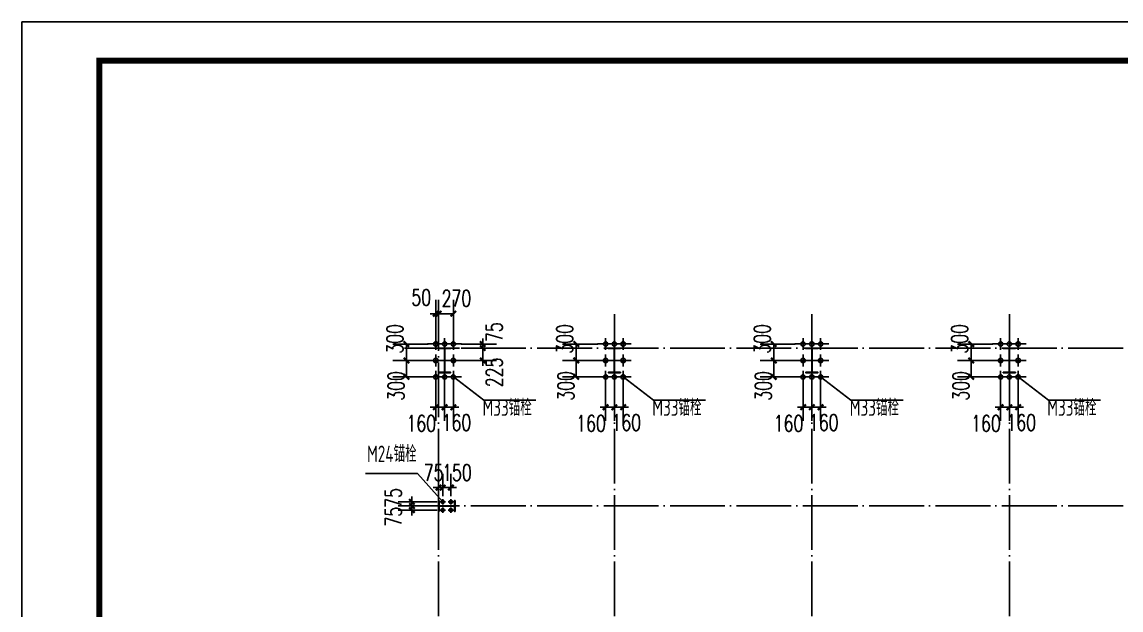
# Model space of a CAD drawing. Extents: x -33967 to 1773478, y -1022458 to -784650.
# Drawn here: x 521646 to 561714, y -959912 to -938458 of the extents above; entities that cross this region are included whole.
import ezdxf
from ezdxf.enums import TextEntityAlignment as Align

# ---------------------------------------------------------------- set-up
doc = ezdxf.new("R2010")
doc.units = 0
doc.header["$LTSCALE"] = 1000
doc.header["$MEASUREMENT"] = 0
doc.linetypes.add('DOTE', pattern=[2.42, 2, -0.2, 0.02, -0.2])
for name, color, linetype in [('AXIS', 3, 'Continuous'), ('DOTE', 1, 'DOTE'), ('GZ', 50, 'Continuous'), ('PUB_TITLE', 4, 'Continuous'), ('TEXT', 7, 'Continuous')]:
    doc.layers.add(name, color=color, linetype=linetype)
doc.styles.add('_TCH_DIM_T3', font='SIMPLEX', dxfattribs={"width": 0.705882, "bigfont": 'GBCBIG'})
doc.styles.add('TSSD_Label', font='tssdeng.shx', dxfattribs={"width": 0.7, "bigfont": 'hztxt.shx'})
doc.dimstyles.new('TCH-200-2', dxfattribs={"dimtxt": 595, "dimasz": 200, "dimexe": 500, "dimexo": 600, "dimgap": 252.5, "dimtad": 1, "dimdec": 0, "dimlfac": 0.5, "dimzin": 0, "dimdsep": 46, "dimtxsty": '_TCH_DIM_T3', "dimblk": 'ARCHTICK', "dimcen": 0.09, "dimclrd": 124, "dimclre": 124, "dimclrt": 7, "dimazin": 2, "dimtfac": 1, "dimtdec": 0, "dimtix": 1, "dimtmove": 2, "dimatfit": 3, "dimfxl": 1, "dimtolj": 1, "dimtzin": 0, "dimarcsym": 0})

# ---------------------------------------------------------------- blocks, each defined once
blk = doc.blocks.new('_ArchTick')
at = {"color": 0, "linetype": 'ByBlock', "const_width": 0.4}
blk.add_lwpolyline([(-0.5, -0.5), (0.5, 0.5)], dxfattribs=at)
blk = doc.blocks.new('*D1315')
at = {"color": 124, "linetype": 'ByBlock', "lineweight": -2, "transparency": 16777216}
for p, q in [((536779, -955966), (535363, -955966)), ((535863, -955966), (535863, -955766)), ((535863, -955966), (535863, -956116)), ((536779, -956116), (535363, -956116)), ((535863, -956116), (535863, -956316))]:
    blk.add_line(p, q, dxfattribs=at)
at = {"layer": 'Defpoints', "color": 0, "linetype": 'ByBlock', "transparency": 16777216}
for p in [(537379, -955966), (535863, -956116), (537379, -956116)]:
    blk.add_point(p, dxfattribs=at)
at = {"color": 124, "linetype": 'ByBlock', "lineweight": -2, "transparency": 16777216, "xscale": 200, "yscale": 200, "zscale": 200}
for p, rotation in [((535863, -955966), 270), ((535863, -956116), 90)]:
    blk.add_blockref('_ArchTick', p, dxfattribs=dict(at, rotation=rotation))
at = {"color": 7, "linetype": 'ByBlock', "transparency": 16777216, "insert": (535189, -955823), "char_height": 595, "attachment_point": 5, "rotation": 90, "style": '_TCH_DIM_T3'}
blk.add_mtext('\\A1;75', dxfattribs=at)
blk = doc.blocks.new('*D1316')
at = {"color": 124, "linetype": 'ByBlock', "lineweight": -2, "transparency": 16777216}
for p, q in [((535863, -956116), (535863, -955916)), ((536779, -956116), (535363, -956116)), ((536779, -956266), (535363, -956266)), ((535863, -956266), (535863, -956116)), ((535863, -956266), (535863, -956466))]:
    blk.add_line(p, q, dxfattribs=at)
at = {"layer": 'Defpoints', "color": 0, "linetype": 'ByBlock', "transparency": 16777216}
for p in [(535863, -956116), (537379, -956116), (537379, -956266)]:
    blk.add_point(p, dxfattribs=at)
at = {"color": 124, "linetype": 'ByBlock', "lineweight": -2, "transparency": 16777216, "xscale": 200, "yscale": 200, "zscale": 200}
for p, rotation in [((535863, -956116), 270), ((535863, -956266), 90)]:
    blk.add_blockref('_ArchTick', p, dxfattribs=dict(at, rotation=rotation))
at = {"color": 7, "linetype": 'ByBlock', "transparency": 16777216, "insert": (535189, -956505), "char_height": 595, "attachment_point": 5, "rotation": 90, "style": '_TCH_DIM_T3'}
blk.add_mtext('\\A1;75', dxfattribs=at)
blk = doc.blocks.new('*D1317')
at = {"color": 124, "linetype": 'ByBlock', "lineweight": -2, "transparency": 16777216}
for p, q in [((536834, -955752), (536834, -954945)), ((536984, -955752), (536984, -954945)), ((536834, -955445), (536634, -955445)), ((536834, -955445), (536984, -955445)), ((536984, -955445), (537184, -955445))]:
    blk.add_line(p, q, dxfattribs=at)
at = {"layer": 'Defpoints', "color": 0, "linetype": 'ByBlock', "transparency": 16777216}
for p in [(536984, -955445), (536834, -956352), (536984, -956352)]:
    blk.add_point(p, dxfattribs=at)
at = {"color": 124, "linetype": 'ByBlock', "lineweight": -2, "transparency": 16777216, "xscale": 200, "yscale": 200, "zscale": 200}
blk.add_blockref('_ArchTick', (536834, -955445), dxfattribs=at)
at = {"color": 124, "linetype": 'ByBlock', "lineweight": -2, "transparency": 16777216, "xscale": 200, "yscale": 200, "zscale": 200, "rotation": 180}
blk.add_blockref('_ArchTick', (536984, -955445), dxfattribs=at)
at = {"color": 7, "linetype": 'ByBlock', "transparency": 16777216, "insert": (536654, -954895), "char_height": 595, "attachment_point": 5, "style": '_TCH_DIM_T3'}
blk.add_mtext('\\A1;75', dxfattribs=at)
blk = doc.blocks.new('*D1318')
at = {"color": 124, "linetype": 'ByBlock', "lineweight": -2, "transparency": 16777216}
for p, q in [((536984, -955752), (536984, -954945)), ((537284, -955752), (537284, -954945)), ((536984, -955445), (536784, -955445)), ((537284, -955445), (536984, -955445)), ((537284, -955445), (537484, -955445))]:
    blk.add_line(p, q, dxfattribs=at)
at = {"layer": 'Defpoints', "color": 0, "linetype": 'ByBlock', "transparency": 16777216}
for p in [(536984, -955445), (536984, -956352), (537284, -956352)]:
    blk.add_point(p, dxfattribs=at)
at = {"color": 124, "linetype": 'ByBlock', "lineweight": -2, "transparency": 16777216, "xscale": 200, "yscale": 200, "zscale": 200}
blk.add_blockref('_ArchTick', (536984, -955445), dxfattribs=at)
at = {"color": 124, "linetype": 'ByBlock', "lineweight": -2, "transparency": 16777216, "xscale": 200, "yscale": 200, "zscale": 200, "rotation": 180}
blk.add_blockref('_ArchTick', (537284, -955445), dxfattribs=at)
at = {"color": 7, "linetype": 'ByBlock', "transparency": 16777216, "insert": (537504, -954895), "char_height": 595, "attachment_point": 5, "style": '_TCH_DIM_T3'}
blk.add_mtext('\\A1;150', dxfattribs=at)
blk = doc.blocks.new('*D1495')
at = {"color": 124, "linetype": 'ByBlock', "lineweight": -2, "transparency": 16777216}
for p, q in [((536450, -950807), (535163, -950807)), ((535663, -951407), (535663, -950807)), ((536453, -951407), (535163, -951407))]:
    blk.add_line(p, q, dxfattribs=at)
at = {"layer": 'Defpoints', "color": 0, "linetype": 'ByBlock', "transparency": 16777216}
for p in [(535663, -950807), (537050, -950807), (537053, -951407)]:
    blk.add_point(p, dxfattribs=at)
at = {"color": 124, "linetype": 'ByBlock', "lineweight": -2, "transparency": 16777216, "xscale": 200, "yscale": 200, "zscale": 200}
for p, rotation in [((535663, -950807), 90), ((535663, -951407), 270)]:
    blk.add_blockref('_ArchTick', p, dxfattribs=dict(at, rotation=rotation))
at = {"color": 7, "linetype": 'ByBlock', "transparency": 16777216, "insert": (535285, -951737), "char_height": 595, "attachment_point": 5, "rotation": 90, "style": '_TCH_DIM_T3'}
blk.add_mtext('\\A1;300', dxfattribs=at)
blk = doc.blocks.new('*D1496')
at = {"color": 124, "linetype": 'ByBlock', "lineweight": -2, "transparency": 16777216}
for p, q in [((537053, -951632), (537053, -953013)), ((537373, -951632), (537373, -953013)), ((537053, -952513), (536853, -952513)), ((537053, -952513), (537373, -952513)), ((537373, -952513), (537573, -952513))]:
    blk.add_line(p, q, dxfattribs=at)
at = {"layer": 'Defpoints', "color": 0, "linetype": 'ByBlock', "transparency": 16777216}
for p in [(537053, -951032), (537373, -951032), (537373, -952513)]:
    blk.add_point(p, dxfattribs=at)
at = {"color": 124, "linetype": 'ByBlock', "lineweight": -2, "transparency": 16777216, "xscale": 200, "yscale": 200, "zscale": 200}
blk.add_blockref('_ArchTick', (537053, -952513), dxfattribs=at)
at = {"color": 124, "linetype": 'ByBlock', "lineweight": -2, "transparency": 16777216, "xscale": 200, "yscale": 200, "zscale": 200, "rotation": 180}
blk.add_blockref('_ArchTick', (537373, -952513), dxfattribs=at)
at = {"color": 7, "linetype": 'ByBlock', "transparency": 16777216, "insert": (537485, -953072), "char_height": 595, "attachment_point": 5, "style": '_TCH_DIM_T3'}
blk.add_mtext('\\A1;160', dxfattribs=at)
blk = doc.blocks.new('*D1497')
at = {"color": 124, "linetype": 'ByBlock', "lineweight": -2, "transparency": 16777216}
for p, q in [((536733, -951632), (536733, -953013)), ((537053, -951632), (537053, -953013)), ((536733, -952513), (536533, -952513)), ((537053, -952513), (536733, -952513)), ((537053, -952513), (537253, -952513))]:
    blk.add_line(p, q, dxfattribs=at)
at = {"layer": 'Defpoints', "color": 0, "linetype": 'ByBlock', "transparency": 16777216}
for p in [(536733, -951032), (537053, -951032), (536733, -952513)]:
    blk.add_point(p, dxfattribs=at)
at = {"color": 124, "linetype": 'ByBlock', "lineweight": -2, "transparency": 16777216, "xscale": 200, "yscale": 200, "zscale": 200}
blk.add_blockref('_ArchTick', (536733, -952513), dxfattribs=at)
at = {"color": 124, "linetype": 'ByBlock', "lineweight": -2, "transparency": 16777216, "xscale": 200, "yscale": 200, "zscale": 200, "rotation": 180}
blk.add_blockref('_ArchTick', (537053, -952513), dxfattribs=at)
at = {"color": 7, "linetype": 'ByBlock', "transparency": 16777216, "insert": (536202, -953104), "char_height": 595, "attachment_point": 5, "style": '_TCH_DIM_T3'}
blk.add_mtext('\\A1;160', dxfattribs=at)
blk = doc.blocks.new('*D1498')
at = {"color": 124, "linetype": 'ByBlock', "lineweight": -2, "transparency": 16777216}
for p, q in [((536450, -950207), (535163, -950207)), ((535663, -950207), (535663, -950807)), ((536450, -950807), (535163, -950807))]:
    blk.add_line(p, q, dxfattribs=at)
at = {"layer": 'Defpoints', "color": 0, "linetype": 'ByBlock', "transparency": 16777216}
for p in [(537050, -950207), (535663, -950807), (537050, -950807)]:
    blk.add_point(p, dxfattribs=at)
at = {"color": 124, "linetype": 'ByBlock', "lineweight": -2, "transparency": 16777216, "xscale": 200, "yscale": 200, "zscale": 200}
for p, rotation in [((535663, -950207), 90), ((535663, -950807), 270)]:
    blk.add_blockref('_ArchTick', p, dxfattribs=dict(at, rotation=rotation))
at = {"color": 7, "linetype": 'ByBlock', "transparency": 16777216, "insert": (535243, -950020), "char_height": 595, "attachment_point": 5, "rotation": 90, "style": '_TCH_DIM_T3'}
blk.add_mtext('\\A1;300', dxfattribs=at)
blk = doc.blocks.new('*D1493')
at = {"color": 124, "linetype": 'ByBlock', "lineweight": -2, "transparency": 16777216}
for p, q in [((537656, -950356), (538944, -950356)), ((538444, -950356), (538444, -950156)), ((538444, -950356), (538444, -950807)), ((537656, -950807), (538944, -950807)), ((538444, -950807), (538444, -951007))]:
    blk.add_line(p, q, dxfattribs=at)
at = {"layer": 'Defpoints', "color": 0, "linetype": 'ByBlock', "transparency": 16777216}
for p in [(537056, -950356), (537056, -950807), (538444, -950807)]:
    blk.add_point(p, dxfattribs=at)
at = {"color": 124, "linetype": 'ByBlock', "lineweight": -2, "transparency": 16777216, "xscale": 200, "yscale": 200, "zscale": 200}
for p, rotation in [((538444, -950356), 270), ((538444, -950807), 90)]:
    blk.add_blockref('_ArchTick', p, dxfattribs=dict(at, rotation=rotation))
at = {"color": 7, "linetype": 'ByBlock', "transparency": 16777216, "insert": (538863, -951244), "char_height": 595, "attachment_point": 5, "rotation": 90, "style": '_TCH_DIM_T3'}
blk.add_mtext('\\A1;225', dxfattribs=at)
blk = doc.blocks.new('*D1494')
at = {"color": 124, "linetype": 'ByBlock', "lineweight": -2, "transparency": 16777216}
for p, q in [((538444, -950207), (538444, -950007)), ((537656, -950207), (538944, -950207)), ((537656, -950356), (538944, -950356)), ((538444, -950207), (538444, -950356)), ((538444, -950356), (538444, -950556))]:
    blk.add_line(p, q, dxfattribs=at)
at = {"layer": 'Defpoints', "color": 0, "linetype": 'ByBlock', "transparency": 16777216}
for p in [(537056, -950207), (537056, -950356), (538444, -950356)]:
    blk.add_point(p, dxfattribs=at)
at = {"color": 124, "linetype": 'ByBlock', "lineweight": -2, "transparency": 16777216, "xscale": 200, "yscale": 200, "zscale": 200}
for p, rotation in [((538444, -950207), 270), ((538444, -950356), 90)]:
    blk.add_blockref('_ArchTick', p, dxfattribs=dict(at, rotation=rotation))
at = {"color": 7, "linetype": 'ByBlock', "transparency": 16777216, "insert": (538863, -949777), "char_height": 595, "attachment_point": 5, "rotation": 90, "style": '_TCH_DIM_T3'}
blk.add_mtext('\\A1;75', dxfattribs=at)
blk = doc.blocks.new('*D1519')
at = {"color": 124, "linetype": 'ByBlock', "lineweight": -2, "transparency": 16777216}
for p, q in [((536833, -949982), (536833, -948601)), ((537373, -949982), (537373, -948601)), ((536833, -949101), (537373, -949101))]:
    blk.add_line(p, q, dxfattribs=at)
at = {"layer": 'Defpoints', "color": 0, "linetype": 'ByBlock', "transparency": 16777216}
for p in [(537373, -949101), (536833, -950582), (537373, -950582)]:
    blk.add_point(p, dxfattribs=at)
at = {"color": 124, "linetype": 'ByBlock', "lineweight": -2, "transparency": 16777216, "xscale": 200, "yscale": 200, "zscale": 200, "rotation": 180}
blk.add_blockref('_ArchTick', (536833, -949101), dxfattribs=at)
at = {"color": 124, "linetype": 'ByBlock', "lineweight": -2, "transparency": 16777216, "xscale": 200, "yscale": 200, "zscale": 200}
blk.add_blockref('_ArchTick', (537373, -949101), dxfattribs=at)
at = {"color": 7, "linetype": 'ByBlock', "transparency": 16777216, "insert": (537485, -948542), "char_height": 595, "attachment_point": 5, "style": '_TCH_DIM_T3'}
blk.add_mtext('\\A1;270', dxfattribs=at)
blk = doc.blocks.new('*D1520')
at = {"color": 124, "linetype": 'ByBlock', "lineweight": -2, "transparency": 16777216}
for p, q in [((536733, -949982), (536733, -948601)), ((536833, -949982), (536833, -948601)), ((536733, -949101), (536533, -949101)), ((536833, -949101), (536733, -949101)), ((536833, -949101), (537033, -949101))]:
    blk.add_line(p, q, dxfattribs=at)
at = {"layer": 'Defpoints', "color": 0, "linetype": 'ByBlock', "transparency": 16777216}
for p in [(536733, -949101), (536733, -950582), (536833, -950582)]:
    blk.add_point(p, dxfattribs=at)
at = {"color": 124, "linetype": 'ByBlock', "lineweight": -2, "transparency": 16777216, "xscale": 200, "yscale": 200, "zscale": 200}
blk.add_blockref('_ArchTick', (536733, -949101), dxfattribs=at)
at = {"color": 124, "linetype": 'ByBlock', "lineweight": -2, "transparency": 16777216, "xscale": 200, "yscale": 200, "zscale": 200, "rotation": 180}
blk.add_blockref('_ArchTick', (536833, -949101), dxfattribs=at)
at = {"color": 7, "linetype": 'ByBlock', "transparency": 16777216, "insert": (536202, -948510), "char_height": 595, "attachment_point": 5, "style": '_TCH_DIM_T3'}
blk.add_mtext('\\A1;50', dxfattribs=at)
blk = doc.blocks.new('*D1521')
at = {"color": 124, "linetype": 'ByBlock', "lineweight": -2, "transparency": 16777216}
for p, q in [((542640, -950807), (541353, -950807)), ((541853, -951407), (541853, -950807)), ((542643, -951407), (541353, -951407))]:
    blk.add_line(p, q, dxfattribs=at)
at = {"layer": 'Defpoints', "color": 0, "linetype": 'ByBlock', "transparency": 16777216}
for p in [(541853, -950807), (543240, -950807), (543243, -951407)]:
    blk.add_point(p, dxfattribs=at)
at = {"color": 124, "linetype": 'ByBlock', "lineweight": -2, "transparency": 16777216, "xscale": 200, "yscale": 200, "zscale": 200}
for p, rotation in [((541853, -950807), 90), ((541853, -951407), 270)]:
    blk.add_blockref('_ArchTick', p, dxfattribs=dict(at, rotation=rotation))
at = {"color": 7, "linetype": 'ByBlock', "transparency": 16777216, "insert": (541475, -951737), "char_height": 595, "attachment_point": 5, "rotation": 90, "style": '_TCH_DIM_T3'}
blk.add_mtext('\\A1;300', dxfattribs=at)
blk = doc.blocks.new('*D1522')
at = {"color": 124, "linetype": 'ByBlock', "lineweight": -2, "transparency": 16777216}
for p, q in [((543243, -951632), (543243, -953013)), ((543563, -951632), (543563, -953013)), ((543243, -952513), (543043, -952513)), ((543243, -952513), (543563, -952513)), ((543563, -952513), (543763, -952513))]:
    blk.add_line(p, q, dxfattribs=at)
at = {"layer": 'Defpoints', "color": 0, "linetype": 'ByBlock', "transparency": 16777216}
for p in [(543243, -951032), (543563, -951032), (543563, -952513)]:
    blk.add_point(p, dxfattribs=at)
at = {"color": 124, "linetype": 'ByBlock', "lineweight": -2, "transparency": 16777216, "xscale": 200, "yscale": 200, "zscale": 200}
blk.add_blockref('_ArchTick', (543243, -952513), dxfattribs=at)
at = {"color": 124, "linetype": 'ByBlock', "lineweight": -2, "transparency": 16777216, "xscale": 200, "yscale": 200, "zscale": 200, "rotation": 180}
blk.add_blockref('_ArchTick', (543563, -952513), dxfattribs=at)
at = {"color": 7, "linetype": 'ByBlock', "transparency": 16777216, "insert": (543675, -953072), "char_height": 595, "attachment_point": 5, "style": '_TCH_DIM_T3'}
blk.add_mtext('\\A1;160', dxfattribs=at)
blk = doc.blocks.new('*D1523')
at = {"color": 124, "linetype": 'ByBlock', "lineweight": -2, "transparency": 16777216}
for p, q in [((542923, -951632), (542923, -953013)), ((543243, -951632), (543243, -953013)), ((542923, -952513), (542723, -952513)), ((543243, -952513), (542923, -952513)), ((543243, -952513), (543443, -952513))]:
    blk.add_line(p, q, dxfattribs=at)
at = {"layer": 'Defpoints', "color": 0, "linetype": 'ByBlock', "transparency": 16777216}
for p in [(542923, -951032), (543243, -951032), (542923, -952513)]:
    blk.add_point(p, dxfattribs=at)
at = {"color": 124, "linetype": 'ByBlock', "lineweight": -2, "transparency": 16777216, "xscale": 200, "yscale": 200, "zscale": 200}
blk.add_blockref('_ArchTick', (542923, -952513), dxfattribs=at)
at = {"color": 124, "linetype": 'ByBlock', "lineweight": -2, "transparency": 16777216, "xscale": 200, "yscale": 200, "zscale": 200, "rotation": 180}
blk.add_blockref('_ArchTick', (543243, -952513), dxfattribs=at)
at = {"color": 7, "linetype": 'ByBlock', "transparency": 16777216, "insert": (542392, -953104), "char_height": 595, "attachment_point": 5, "style": '_TCH_DIM_T3'}
blk.add_mtext('\\A1;160', dxfattribs=at)
blk = doc.blocks.new('*D1524')
at = {"color": 124, "linetype": 'ByBlock', "lineweight": -2, "transparency": 16777216}
for p, q in [((542640, -950207), (541353, -950207)), ((541853, -950207), (541853, -950807)), ((542640, -950807), (541353, -950807))]:
    blk.add_line(p, q, dxfattribs=at)
at = {"layer": 'Defpoints', "color": 0, "linetype": 'ByBlock', "transparency": 16777216}
for p in [(543240, -950207), (541853, -950807), (543240, -950807)]:
    blk.add_point(p, dxfattribs=at)
at = {"color": 124, "linetype": 'ByBlock', "lineweight": -2, "transparency": 16777216, "xscale": 200, "yscale": 200, "zscale": 200}
for p, rotation in [((541853, -950207), 90), ((541853, -950807), 270)]:
    blk.add_blockref('_ArchTick', p, dxfattribs=dict(at, rotation=rotation))
at = {"color": 7, "linetype": 'ByBlock', "transparency": 16777216, "insert": (541433, -950020), "char_height": 595, "attachment_point": 5, "rotation": 90, "style": '_TCH_DIM_T3'}
blk.add_mtext('\\A1;300', dxfattribs=at)
blk = doc.blocks.new('*D1499')
at = {"color": 124, "linetype": 'ByBlock', "lineweight": -2, "transparency": 16777216}
for p, q in [((549840, -950807), (548553, -950807)), ((549053, -951407), (549053, -950807)), ((549843, -951407), (548553, -951407))]:
    blk.add_line(p, q, dxfattribs=at)
at = {"layer": 'Defpoints', "color": 0, "linetype": 'ByBlock', "transparency": 16777216}
for p in [(549053, -950807), (550440, -950807), (550443, -951407)]:
    blk.add_point(p, dxfattribs=at)
at = {"color": 124, "linetype": 'ByBlock', "lineweight": -2, "transparency": 16777216, "xscale": 200, "yscale": 200, "zscale": 200}
for p, rotation in [((549053, -950807), 90), ((549053, -951407), 270)]:
    blk.add_blockref('_ArchTick', p, dxfattribs=dict(at, rotation=rotation))
at = {"color": 7, "linetype": 'ByBlock', "transparency": 16777216, "insert": (548675, -951737), "char_height": 595, "attachment_point": 5, "rotation": 90, "style": '_TCH_DIM_T3'}
blk.add_mtext('\\A1;300', dxfattribs=at)
blk = doc.blocks.new('*D1500')
at = {"color": 124, "linetype": 'ByBlock', "lineweight": -2, "transparency": 16777216}
for p, q in [((550443, -951632), (550443, -953013)), ((550763, -951632), (550763, -953013)), ((550443, -952513), (550243, -952513)), ((550443, -952513), (550763, -952513)), ((550763, -952513), (550963, -952513))]:
    blk.add_line(p, q, dxfattribs=at)
at = {"layer": 'Defpoints', "color": 0, "linetype": 'ByBlock', "transparency": 16777216}
for p in [(550443, -951032), (550763, -951032), (550763, -952513)]:
    blk.add_point(p, dxfattribs=at)
at = {"color": 124, "linetype": 'ByBlock', "lineweight": -2, "transparency": 16777216, "xscale": 200, "yscale": 200, "zscale": 200}
blk.add_blockref('_ArchTick', (550443, -952513), dxfattribs=at)
at = {"color": 124, "linetype": 'ByBlock', "lineweight": -2, "transparency": 16777216, "xscale": 200, "yscale": 200, "zscale": 200, "rotation": 180}
blk.add_blockref('_ArchTick', (550763, -952513), dxfattribs=at)
at = {"color": 7, "linetype": 'ByBlock', "transparency": 16777216, "insert": (550875, -953072), "char_height": 595, "attachment_point": 5, "style": '_TCH_DIM_T3'}
blk.add_mtext('\\A1;160', dxfattribs=at)
blk = doc.blocks.new('*D1501')
at = {"color": 124, "linetype": 'ByBlock', "lineweight": -2, "transparency": 16777216}
for p, q in [((550123, -951632), (550123, -953013)), ((550443, -951632), (550443, -953013)), ((550123, -952513), (549923, -952513)), ((550443, -952513), (550123, -952513)), ((550443, -952513), (550643, -952513))]:
    blk.add_line(p, q, dxfattribs=at)
at = {"layer": 'Defpoints', "color": 0, "linetype": 'ByBlock', "transparency": 16777216}
for p in [(550123, -951032), (550443, -951032), (550123, -952513)]:
    blk.add_point(p, dxfattribs=at)
at = {"color": 124, "linetype": 'ByBlock', "lineweight": -2, "transparency": 16777216, "xscale": 200, "yscale": 200, "zscale": 200}
blk.add_blockref('_ArchTick', (550123, -952513), dxfattribs=at)
at = {"color": 124, "linetype": 'ByBlock', "lineweight": -2, "transparency": 16777216, "xscale": 200, "yscale": 200, "zscale": 200, "rotation": 180}
blk.add_blockref('_ArchTick', (550443, -952513), dxfattribs=at)
at = {"color": 7, "linetype": 'ByBlock', "transparency": 16777216, "insert": (549592, -953104), "char_height": 595, "attachment_point": 5, "style": '_TCH_DIM_T3'}
blk.add_mtext('\\A1;160', dxfattribs=at)
blk = doc.blocks.new('*D1502')
at = {"color": 124, "linetype": 'ByBlock', "lineweight": -2, "transparency": 16777216}
for p, q in [((549840, -950207), (548553, -950207)), ((549053, -950207), (549053, -950807)), ((549840, -950807), (548553, -950807))]:
    blk.add_line(p, q, dxfattribs=at)
at = {"layer": 'Defpoints', "color": 0, "linetype": 'ByBlock', "transparency": 16777216}
for p in [(550440, -950207), (549053, -950807), (550440, -950807)]:
    blk.add_point(p, dxfattribs=at)
at = {"color": 124, "linetype": 'ByBlock', "lineweight": -2, "transparency": 16777216, "xscale": 200, "yscale": 200, "zscale": 200}
for p, rotation in [((549053, -950207), 90), ((549053, -950807), 270)]:
    blk.add_blockref('_ArchTick', p, dxfattribs=dict(at, rotation=rotation))
at = {"color": 7, "linetype": 'ByBlock', "transparency": 16777216, "insert": (548633, -950020), "char_height": 595, "attachment_point": 5, "rotation": 90, "style": '_TCH_DIM_T3'}
blk.add_mtext('\\A1;300', dxfattribs=at)
blk = doc.blocks.new('*D1533')
at = {"color": 124, "linetype": 'ByBlock', "lineweight": -2, "transparency": 16777216}
for p, q in [((557040, -950807), (555753, -950807)), ((556253, -951407), (556253, -950807)), ((557043, -951407), (555753, -951407))]:
    blk.add_line(p, q, dxfattribs=at)
at = {"layer": 'Defpoints', "color": 0, "linetype": 'ByBlock', "transparency": 16777216}
for p in [(556253, -950807), (557640, -950807), (557643, -951407)]:
    blk.add_point(p, dxfattribs=at)
at = {"color": 124, "linetype": 'ByBlock', "lineweight": -2, "transparency": 16777216, "xscale": 200, "yscale": 200, "zscale": 200}
for p, rotation in [((556253, -950807), 90), ((556253, -951407), 270)]:
    blk.add_blockref('_ArchTick', p, dxfattribs=dict(at, rotation=rotation))
at = {"color": 7, "linetype": 'ByBlock', "transparency": 16777216, "insert": (555875, -951737), "char_height": 595, "attachment_point": 5, "rotation": 90, "style": '_TCH_DIM_T3'}
blk.add_mtext('\\A1;300', dxfattribs=at)
blk = doc.blocks.new('*D1534')
at = {"color": 124, "linetype": 'ByBlock', "lineweight": -2, "transparency": 16777216}
for p, q in [((557643, -951632), (557643, -953013)), ((557963, -951632), (557963, -953013)), ((557643, -952513), (557443, -952513)), ((557643, -952513), (557963, -952513)), ((557963, -952513), (558163, -952513))]:
    blk.add_line(p, q, dxfattribs=at)
at = {"layer": 'Defpoints', "color": 0, "linetype": 'ByBlock', "transparency": 16777216}
for p in [(557643, -951032), (557963, -951032), (557963, -952513)]:
    blk.add_point(p, dxfattribs=at)
at = {"color": 124, "linetype": 'ByBlock', "lineweight": -2, "transparency": 16777216, "xscale": 200, "yscale": 200, "zscale": 200}
blk.add_blockref('_ArchTick', (557643, -952513), dxfattribs=at)
at = {"color": 124, "linetype": 'ByBlock', "lineweight": -2, "transparency": 16777216, "xscale": 200, "yscale": 200, "zscale": 200, "rotation": 180}
blk.add_blockref('_ArchTick', (557963, -952513), dxfattribs=at)
at = {"color": 7, "linetype": 'ByBlock', "transparency": 16777216, "insert": (558075, -953072), "char_height": 595, "attachment_point": 5, "style": '_TCH_DIM_T3'}
blk.add_mtext('\\A1;160', dxfattribs=at)
blk = doc.blocks.new('*D1535')
at = {"color": 124, "linetype": 'ByBlock', "lineweight": -2, "transparency": 16777216}
for p, q in [((557323, -951632), (557323, -953013)), ((557643, -951632), (557643, -953013)), ((557323, -952513), (557123, -952513)), ((557643, -952513), (557323, -952513)), ((557643, -952513), (557843, -952513))]:
    blk.add_line(p, q, dxfattribs=at)
at = {"layer": 'Defpoints', "color": 0, "linetype": 'ByBlock', "transparency": 16777216}
for p in [(557323, -951032), (557643, -951032), (557323, -952513)]:
    blk.add_point(p, dxfattribs=at)
at = {"color": 124, "linetype": 'ByBlock', "lineweight": -2, "transparency": 16777216, "xscale": 200, "yscale": 200, "zscale": 200}
blk.add_blockref('_ArchTick', (557323, -952513), dxfattribs=at)
at = {"color": 124, "linetype": 'ByBlock', "lineweight": -2, "transparency": 16777216, "xscale": 200, "yscale": 200, "zscale": 200, "rotation": 180}
blk.add_blockref('_ArchTick', (557643, -952513), dxfattribs=at)
at = {"color": 7, "linetype": 'ByBlock', "transparency": 16777216, "insert": (556792, -953104), "char_height": 595, "attachment_point": 5, "style": '_TCH_DIM_T3'}
blk.add_mtext('\\A1;160', dxfattribs=at)
blk = doc.blocks.new('*D1536')
at = {"color": 124, "linetype": 'ByBlock', "lineweight": -2, "transparency": 16777216}
for p, q in [((557040, -950207), (555753, -950207)), ((556253, -950207), (556253, -950807)), ((557040, -950807), (555753, -950807))]:
    blk.add_line(p, q, dxfattribs=at)
at = {"layer": 'Defpoints', "color": 0, "linetype": 'ByBlock', "transparency": 16777216}
for p in [(557640, -950207), (556253, -950807), (557640, -950807)]:
    blk.add_point(p, dxfattribs=at)
at = {"color": 124, "linetype": 'ByBlock', "lineweight": -2, "transparency": 16777216, "xscale": 200, "yscale": 200, "zscale": 200}
for p, rotation in [((556253, -950207), 90), ((556253, -950807), 270)]:
    blk.add_blockref('_ArchTick', p, dxfattribs=dict(at, rotation=rotation))
at = {"color": 7, "linetype": 'ByBlock', "transparency": 16777216, "insert": (555833, -950020), "char_height": 595, "attachment_point": 5, "rotation": 90, "style": '_TCH_DIM_T3'}
blk.add_mtext('\\A1;300', dxfattribs=at)

msp = doc.modelspace()

# ---------------------------------------------------------------- linework, layer by layer
for centre, radius in [((536733.2, -950206.6), 80), ((537053.2, -950206.6), 80), ((537373.2, -950206.6), 80), ((542923.2, -950206.6), 80), ((543243.2, -950206.6), 80), ((543563.2, -950206.6), 80), ((550123.2, -950206.6), 80), ((550443.2, -950206.6), 80), ((550763.2, -950206.6), 80), ((557323.2, -950206.6), 80), ((557643.2, -950206.6), 80), ((557963.2, -950206.6), 80), ((536733.2, -950806.8), 80), ((537373.2, -950806.8), 80), ((542923.2, -950806.8), 80), ((543563.2, -950806.8), 80), ((550123.2, -950806.8), 80), ((550763.2, -950806.8), 80), ((557323.2, -950806.8), 80), ((557963.2, -950806.8), 80), ((536733.2, -951406.6), 80), ((537053.2, -951406.6), 80), ((537373.2, -951406.6), 80), ((542923.2, -951406.6), 80), ((543243.2, -951406.6), 80), ((543563.2, -951406.6), 80), ((550123.2, -951406.6), 80), ((550443.2, -951406.6), 80), ((550763.2, -951406.6), 80), ((557323.2, -951406.6), 80), ((557643.2, -951406.6), 80), ((557963.2, -951406.6), 80), ((536983.6, -955966.4), 58.5), ((537283.6, -955966.4), 58.5), ((536983.6, -956266.4), 58.5), ((537283.6, -956266.4), 58.5)]:
    msp.add_circle(centre, radius)
at = {"layer": 'AXIS'}
for p, q in [((536733.2, -950422.6), (536733.2, -949990.6)), ((537053.2, -950422.6), (537053.2, -949990.6)), ((537373.2, -950422.6), (537373.2, -949990.6)), ((542923.2, -950422.6), (542923.2, -949990.6)), ((543243.2, -950422.6), (543243.2, -949990.6)), ((543563.2, -950422.6), (543563.2, -949990.6)), ((550123.2, -950422.6), (550123.2, -949990.6)), ((550443.2, -950422.6), (550443.2, -949990.6)), ((550763.2, -950422.6), (550763.2, -949990.6)), ((557323.2, -950422.6), (557323.2, -949990.6)), ((557643.2, -950422.6), (557643.2, -949990.6)), ((557963.2, -950422.6), (557963.2, -949990.6)), ((536435.2, -950206.6), (537671.2, -950206.6)), ((542625.2, -950206.6), (543861.2, -950206.6)), ((549825.2, -950206.6), (551061.2, -950206.6)), ((557025.2, -950206.6), (558261.2, -950206.6)), ((536435.2, -950806.8), (537671.2, -950806.8)), ((536733.2, -951022.8), (536733.2, -950590.8)), ((537373.2, -951022.8), (537373.2, -950590.8)), ((542625.2, -950806.8), (543861.2, -950806.8)), ((542923.2, -951022.8), (542923.2, -950590.8)), ((543563.2, -951022.8), (543563.2, -950590.8)), ((549825.2, -950806.8), (551061.2, -950806.8)), ((550123.2, -951022.8), (550123.2, -950590.8)), ((550763.2, -951022.8), (550763.2, -950590.8)), ((557025.2, -950806.8), (558261.2, -950806.8)), ((557323.2, -951022.8), (557323.2, -950590.8)), ((557963.2, -951022.8), (557963.2, -950590.8)), ((536733.2, -951622.6), (536733.2, -951190.6)), ((537053.2, -951622.6), (537053.2, -951190.6)), ((537373.2, -951622.6), (537373.2, -951190.6)), ((542923.2, -951622.6), (542923.2, -951190.6)), ((543243.2, -951622.6), (543243.2, -951190.6)), ((543563.2, -951622.6), (543563.2, -951190.6)), ((550123.2, -951622.6), (550123.2, -951190.6)), ((550443.2, -951622.6), (550443.2, -951190.6)), ((550763.2, -951622.6), (550763.2, -951190.6)), ((557323.2, -951622.6), (557323.2, -951190.6)), ((557643.2, -951622.6), (557643.2, -951190.6)), ((557963.2, -951622.6), (557963.2, -951190.6)), ((536435.2, -951406.6), (537671.2, -951406.6)), ((538478.2, -952250.5), (537373.2, -951406.6)), ((542625.2, -951406.6), (543861.2, -951406.6)), ((544668.2, -952250.5), (543563.2, -951406.6)), ((549825.2, -951406.6), (551061.2, -951406.6)), ((551868.2, -952250.5), (550763.2, -951406.6)), ((557025.2, -951406.6), (558261.2, -951406.6)), ((559068.2, -952250.5), (557963.2, -951406.6)), ((538478.2, -952250.5), (540380, -952250.5)), ((544668.2, -952250.5), (546570, -952250.5)), ((551868.2, -952250.5), (553770, -952250.5)), ((559068.2, -952250.5), (560970, -952250.5)), ((534174.8, -954935), (536070.6, -954935)), ((536070.6, -954935), (536983.6, -955966.4)), ((536882.9, -955966.4), (537084.2, -955966.4)), ((536983.6, -956067.1), (536983.6, -955865.8)), ((537384.2, -955966.4), (537182.9, -955966.4)), ((537283.6, -956067.1), (537283.6, -955865.8)), ((536882.9, -956266.4), (537084.2, -956266.4)), ((536983.6, -956165.8), (536983.6, -956367.1)), ((537384.2, -956266.4), (537182.9, -956266.4)), ((537283.6, -956165.8), (537283.6, -956367.1))]:
    msp.add_line(p, q, dxfattribs=at)
at = {"layer": 'DOTE'}
for p, q in [((536833.2, -1006116.4), (536833.2, -949116.4)), ((543243.2, -1006116.4), (543243.2, -949116.4)), ((550443.2, -1006116.4), (550443.2, -949116.4)), ((557643.2, -1006116.4), (557643.2, -949116.4)), ((535593.2, -950356.4), (594093.2, -950356.4)), ((535593.2, -956116.4), (594093.2, -956116.4))]:
    msp.add_line(p, q, dxfattribs=at)
at = {"layer": 'GZ'}
for points in [[(537273.2, -950356.4), (536833.2, -950356.4), (536833.2, -950376.4), (537039.5, -950376.4), (537047.2, -950386.4), (537047.2, -951227.1), (537039.5, -951236.4), (536833.2, -951236.4), (536833.2, -951256.4), (537273.2, -951256.4), (537273.2, -951236.4), (537067.2, -951236.4), (537059.2, -951227.5), (537059.2, -950386.4), (537067.2, -950376.4), (537273.2, -950376.4), (537273.2, -950356.4)], [(543463.2, -950356.4), (543023.2, -950356.4), (543023.2, -950376.4), (543229.5, -950376.4), (543237.2, -950386.4), (543237.2, -951227.1), (543229.5, -951236.4), (543023.2, -951236.4), (543023.2, -951256.4), (543463.2, -951256.4), (543463.2, -951236.4), (543257.2, -951236.4), (543249.2, -951227.5), (543249.2, -950386.4), (543257.2, -950376.4), (543463.2, -950376.4), (543463.2, -950356.4)], [(550663.2, -950356.4), (550223.2, -950356.4), (550223.2, -950376.4), (550429.5, -950376.4), (550437.2, -950386.4), (550437.2, -951227.1), (550429.5, -951236.4), (550223.2, -951236.4), (550223.2, -951256.4), (550663.2, -951256.4), (550663.2, -951236.4), (550457.2, -951236.4), (550449.2, -951227.5), (550449.2, -950386.4), (550457.2, -950376.4), (550663.2, -950376.4), (550663.2, -950356.4)], [(557863.2, -950356.4), (557423.2, -950356.4), (557423.2, -950376.4), (557629.5, -950376.4), (557637.2, -950386.4), (557637.2, -951227.1), (557629.5, -951236.4), (557423.2, -951236.4), (557423.2, -951256.4), (557863.2, -951256.4), (557863.2, -951236.4), (557657.2, -951236.4), (557649.2, -951227.5), (557649.2, -950386.4), (557657.2, -950376.4), (557863.2, -950376.4), (557863.2, -950356.4)], [(536833.2, -955916.4), (536833.2, -956316.4), (536853.2, -956316.4), (536853.2, -956130.1), (536863.2, -956122.4), (537403.9, -956122.4), (537413.2, -956130.1), (537413.2, -956316.4), (537433.2, -956316.4), (537433.2, -955916.4), (537413.2, -955916.4), (537413.2, -956102.4), (537404.2, -956110.4), (536863.2, -956110.4), (536853.2, -956102.4), (536853.2, -955916.4), (536833.2, -955916.4)]]:
    msp.add_lwpolyline(points, close=True, dxfattribs=at)
at = {"layer": 'PUB_TITLE'}
msp.add_lwpolyline([(521646, -1022458.4), (640446, -1022458.4), (640446, -938458.4), (521646, -938458.4)], close=True, dxfattribs=at)
at = {"layer": 'PUB_TITLE', "const_width": 212.1}
msp.add_lwpolyline([(524466.3, -1021044.2), (524466.3, -939872.6), (638446, -939872.6), (638446, -1021044.2)], close=True, dxfattribs=at)

# ---------------------------------------------------------------- texts
at = {"layer": 'TEXT', "style": 'TSSD_Label', "width": 0.7}
for s, p in [('M33锚栓', (539333, -953007.7)), ('M33锚栓', (545523, -953007.7)), ('M33锚栓', (552723, -953007.7)), ('M33锚栓', (559923, -953007.7)), ('M24锚栓', (535130.3, -954692.7))]:
    msp.add_text(s, height=600, dxfattribs=at).set_placement(p, align=Align.BOTTOM_CENTER)

# ---------------------------------------------------------------- dimensions: what is measured, and where the dimension line sits
at = {"linetype": 'ByBlock'}
for base, p1, p2, picture, middle in [((536733.2, -949100.6), (536833.2, -950581.9), (536733.2, -950581.9), '*D1520', (536202.3, -948509.6)), ((536733.2, -952512.8), (537053.2, -951031.5), (536733.2, -951031.5), '*D1497', (536202.3, -953103.8)), ((542923.2, -952512.8), (543243.2, -951031.5), (542923.2, -951031.5), '*D1523', (542392.3, -953103.8)), ((550123.2, -952512.8), (550443.2, -951031.5), (550123.2, -951031.5), '*D1501', (549592.3, -953103.8)), ((557323.2, -952512.8), (557643.2, -951031.5), (557323.2, -951031.5), '*D1535', (556792.3, -953103.8)), ((536983.8, -955444.7), (536833.8, -956352), (536983.8, -956352), '*D1317', (536653.8, -954894.7)), ((536983.8, -955444.7), (537283.6, -956352), (536983.8, -956352), '*D1318', (537503.5, -954894.7))]:
    dim = msp.add_linear_dim(base=base, p1=p1, p2=p2, dimstyle='TCH-200-2', dxfattribs=at)
    dim.commit()
    dim.dimension.update_dxf_attribs({"geometry": picture, "text_midpoint": middle, "dimtype": 128})
for base, p1, p2, angle, picture, middle in [((537373.2, -949100.6), (536833.2, -950581.9), (537373.2, -950581.9), 180, '*D1519', (537485.3, -948541.9)), ((535662.7, -950806.7), (537050.2, -950206.6), (537050.2, -950806.7), 270, '*D1498', (535243, -950019.8)), ((538443.7, -950356.4), (537056.2, -950206.6), (537056.2, -950356.4), 270, '*D1494', (538863.5, -949777)), ((541852.7, -950806.7), (543240.2, -950206.6), (543240.2, -950806.7), 270, '*D1524', (541433, -950019.8)), ((549052.7, -950806.7), (550440.2, -950206.6), (550440.2, -950806.7), 270, '*D1502', (548633, -950019.8)), ((556252.7, -950806.7), (557640.2, -950206.6), (557640.2, -950806.7), 270, '*D1536', (555833, -950019.8)), ((538443.7, -950806.7), (537056.2, -950356.4), (537056.2, -950806.7), 270, '*D1493', (538863.5, -951244.2)), ((535662.7, -950806.7), (537053.2, -951406.6), (537050.2, -950806.7), 90, '*D1495', (535285.3, -951736.8)), ((541852.7, -950806.7), (543243.2, -951406.6), (543240.2, -950806.7), 90, '*D1521', (541475.3, -951736.8)), ((549052.7, -950806.7), (550443.2, -951406.6), (550440.2, -950806.7), 90, '*D1499', (548675.3, -951736.8)), ((556252.7, -950806.7), (557643.2, -951406.6), (557640.2, -950806.7), 90, '*D1533', (555875.3, -951736.8)), ((537373.2, -952512.8), (537053.2, -951031.5), (537373.2, -951031.5), 180, '*D1496', (537485.3, -953071.6)), ((543563.2, -952512.8), (543243.2, -951031.5), (543563.2, -951031.5), 180, '*D1522', (543675.3, -953071.6)), ((550763.2, -952512.8), (550443.2, -951031.5), (550763.2, -951031.5), 180, '*D1500', (550875.3, -953071.6)), ((557963.2, -952512.8), (557643.2, -951031.5), (557963.2, -951031.5), 180, '*D1534', (558075.3, -953071.6)), ((535863.2, -956116.4), (537378.5, -955966.4), (537378.5, -956116.4), 90, '*D1315', (535188.9, -955823.1)), ((535863.2, -956116.4), (537378.5, -956266.4), (537378.5, -956116.4), 270, '*D1316', (535188.9, -956505.1))]:
    dim = msp.add_linear_dim(base=base, p1=p1, p2=p2, angle=angle, dimstyle='TCH-200-2', dxfattribs=at)
    dim.commit()
    dim.dimension.update_dxf_attribs({"geometry": picture, "text_midpoint": middle, "dimtype": 128})

doc.saveas('drawing.dxf')
